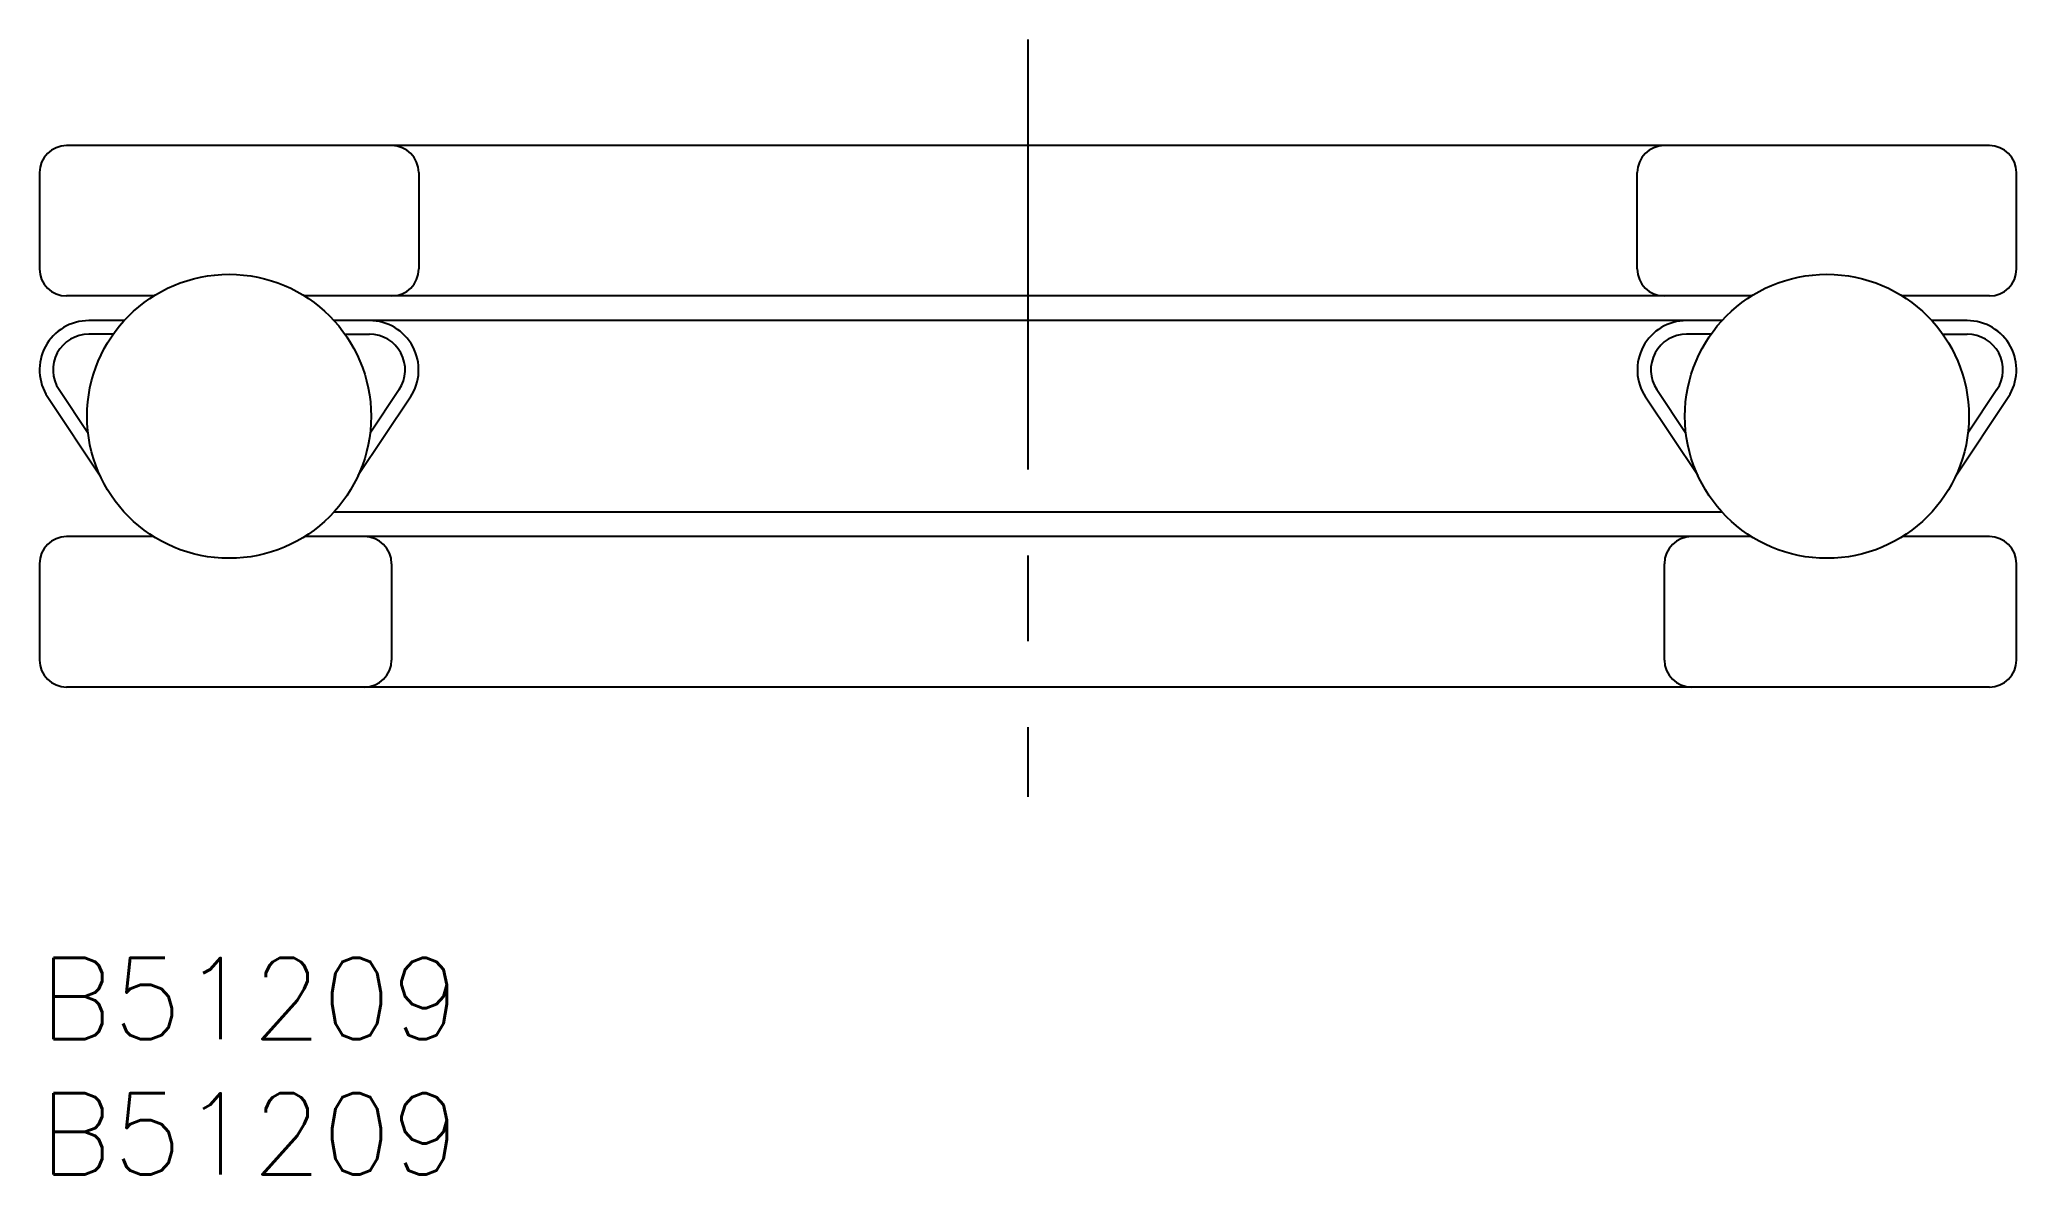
# Model space of a CAD drawing. Extents: x 0 to 73, y -8 to 33.9.
import ezdxf

# ---------------------------------------------------------------- set-up
doc = ezdxf.new("R2010")
doc.units = 0
doc.header["$LTSCALE"] = 0.5
doc.linetypes.add('CENTER', pattern=[50.8, 31.75, -6.35, 6.35, -6.35])
for name, color, linetype in [('MSM_CENTER', 1, 'CENTER'), ('MSM_CONTINUOUS', 7, 'CONTINUOUS'), ('MSM_PART_NUMBER', 7, 'CONTINUOUS')]:
    doc.layers.add(name, color=color, linetype=linetype)
doc.styles.get("Standard").update_dxf_attribs({"font": 'txt.shx', "height": 3, "bigfont": 'bigfont.shx'})

msp = doc.modelspace()

# ---------------------------------------------------------------- linework, layer by layer
at = {"layer": 'MSM_CENTER'}
msp.add_line((36.5, 33.915), (36.5, 5.943), dxfattribs=at)
at = {"layer": 'MSM_CONTINUOUS'}
for p, q in [((72, 30), (1, 30)), ((0, 29), (0, 25.444)), ((14, 29), (14, 25.444)), ((59, 25.444), (59, 29)), ((73, 25.444), (73, 29)), ((4.216, 24.444), (1, 24.444)), ((63.216, 24.444), (9.784, 24.444)), ((72, 24.444), (68.784, 24.444)), ((3.126, 23.535), (1.818, 23.535)), ((62.126, 23.535), (10.874, 23.535)), ((71.182, 23.535), (69.874, 23.535)), ((2.723, 23.035), (1.818, 23.035)), ((11.277, 23.035), (12.182, 23.035)), ((61.723, 23.035), (60.818, 23.035)), ((70.277, 23.035), (71.182, 23.035)), ((0.304, 20.711), (2.241, 17.797)), ((0.72, 20.988), (1.793, 19.374)), ((13.696, 20.711), (11.759, 17.797)), ((13.28, 20.988), (12.207, 19.374)), ((61.241, 17.797), (59.304, 20.711)), ((59.72, 20.988), (60.793, 19.374)), ((70.759, 17.797), (72.696, 20.711)), ((72.28, 20.988), (71.207, 19.374)), ((62.126, 16.465), (10.874, 16.465)), ((4.216, 15.556), (1, 15.556)), ((63.216, 15.556), (9.784, 15.556)), ((72, 15.556), (68.784, 15.556)), ((0, 14.556), (0, 11)), ((13, 14.556), (13, 11)), ((60, 11), (60, 14.556)), ((73, 11), (73, 14.556)), ((72, 10), (1, 10))]:
    msp.add_line(p, q, dxfattribs=at)
for centre in [(7, 20), (66, 20)]:
    msp.add_circle(centre, 5.244, dxfattribs=at)
for centre, radius, start, end in [((1, 29), 1, 90, 180), ((13, 29), 1, 0, 90), ((60, 29), 1, 90, 180), ((72, 29), 1, 0, 90), ((1, 25.444), 1, 180, 270), ((13, 25.444), 1, 270, 0), ((60, 25.444), 1, 180, 270), ((72, 25.444), 1, 270, 360), ((1.818, 21.717), 1.818, 90, 213.61067), ((12.182, 21.717), 1.818, 326.38933, 90), ((60.818, 21.717), 1.818, 90, 213.61067), ((71.182, 21.717), 1.818, 326.38933, 90), ((1.818, 21.717), 1.318, 90, 213.61067), ((12.182, 21.717), 1.318, 326.38933, 90), ((60.818, 21.717), 1.318, 90, 213.61067), ((71.182, 21.717), 1.318, 326.38933, 90), ((1, 14.556), 1, 90, 180), ((12, 14.556), 1, 0, 90), ((61, 14.556), 1, 90, 180), ((72, 14.556), 1, 0, 90), ((1, 11), 1, 180, 270), ((12, 11), 1, 270, 360), ((61, 11), 1, 180, 270), ((72, 11), 1, 270, 0)]:
    msp.add_arc(centre, radius, start, end, dxfattribs=at)

# ---------------------------------------------------------------- texts
at = {"layer": 'MSM_PART_NUMBER'}
for p in [(0, -3), (0, -8)]:
    msp.add_text('B51209', height=3, dxfattribs=at).set_placement(p)

doc.saveas('drawing.dxf')
